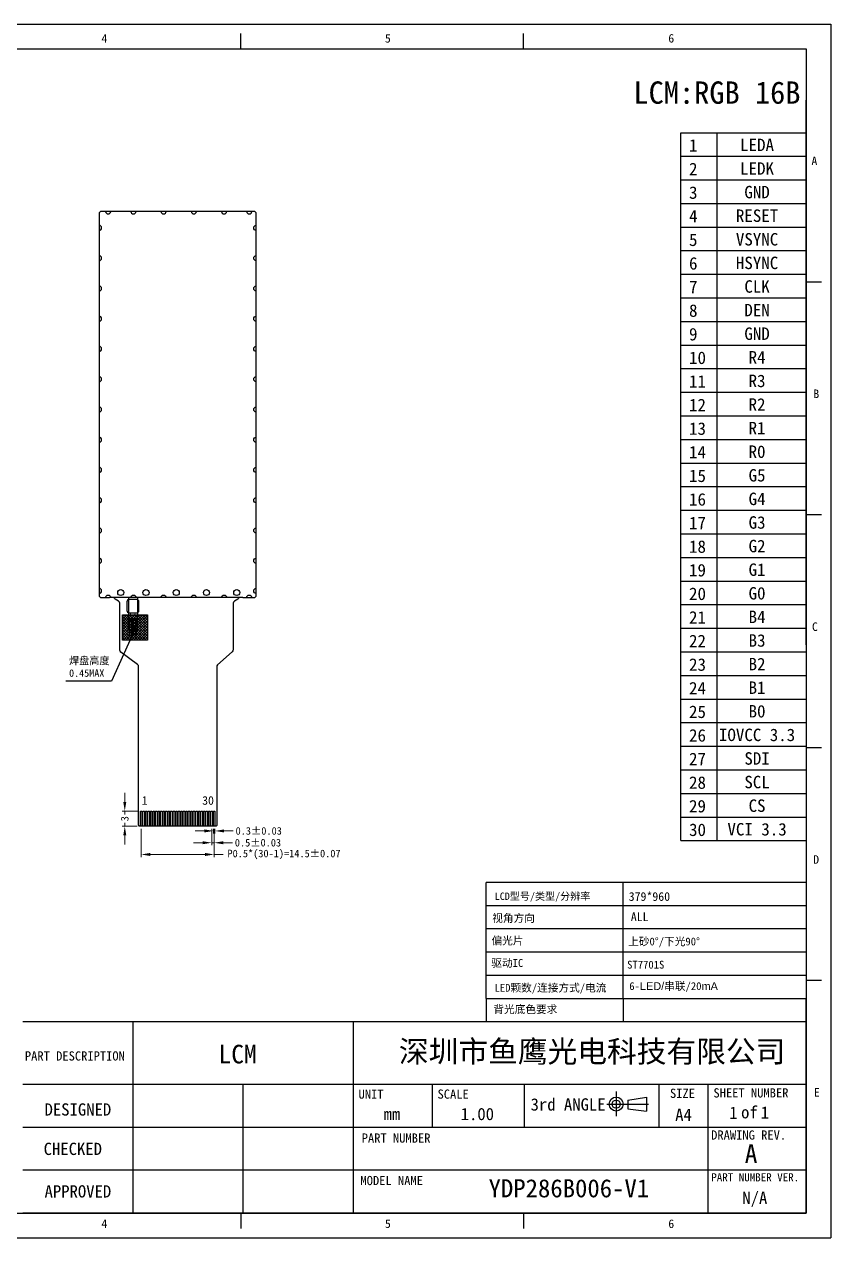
# Model space of a CAD drawing. Header units: inches. Extents: x -257 to 90, y -120 to 121.
# Drawn here: x -70.2 to 89.9, y -119.7 to 120.9 of the extents above; entities that cross this region are included whole.
import ezdxf
from ezdxf.enums import TextEntityAlignment as Align

# ---------------------------------------------------------------- set-up
doc = ezdxf.new("R2010")
doc.units = ezdxf.units.IN
doc.header["$MEASUREMENT"] = 0
for name, color, linetype in [('DIM（标注）', 3, 'Continuous'), ('FPC', 40, 'Continuous'), ('FR', 221, 'Continuous')]:
    doc.layers.add(name, color=color, linetype=linetype)
doc.styles.get("Standard").update_dxf_attribs({"font": ''})
doc.styles.add('宋体', font='', dxfattribs={"height": 3})
doc.styles.add('黑体', font='')
doc.styles.get('Standard').set_extended_font_data('SimSun')
doc.styles.get('宋体').set_extended_font_data('SimSun')
doc.styles.get('黑体').set_extended_font_data('楷体_GB2312')
doc.dimstyles.get("Standard").update_dxf_attribs({"dimtxt": 0.18, "dimasz": 0.18, "dimexe": 0.18, "dimexo": 0.0625, "dimgap": 0.09, "dimtad": 0, "dimtih": 1, "dimtoh": 1, "dimdec": 4, "dimzin": 0, "dimdsep": 46, "dimtxsty": 'Standard', "dimcen": 0.09, "dimadec": 0, "dimazin": 0, "dimtfac": 1, "dimtdec": 4, "dimtofl": 0, "dimtmove": 0, "dimatfit": 3, "dimfxl": 1, "dimtolj": 1, "dimtzin": 0, "dimarcsym": 0})
doc.dimstyles.new('STANDARD$0', dxfattribs={"dimtxt": 1.5, "dimasz": 1.8, "dimexe": 0.5, "dimexo": 0.5, "dimgap": 0.4, "dimtad": 0, "dimzin": 9, "dimdsep": 46, "dimtxsty": '黑体', "dimcen": 1.5, "dimclrd": 3, "dimclre": 3, "dimclrt": 7, "dimadec": 0, "dimazin": 0, "dimtfac": 1, "dimtmove": 0, "dimatfit": 3, "dimfxl": 1, "dimtolj": 1, "dimtzin": 0, "dimlwd": 5, "dimlwe": 5, "dimarcsym": 0})

# ---------------------------------------------------------------- blocks, each defined once
blk = doc.blocks.new('THIRD-PROJ_BL0')
at = {"linetype": 'Continuous'}
blk.add_line((257.13, 38.11), (257.13, 34.11), dxfattribs=at)
at = {"color": 7, "linetype": 'Continuous'}
for p, q in [((255.59, 36.06), (262.41, 36.06)), ((259.04, 36.73), (262.11, 37.22)), ((259.04, 36.73), (259.04, 35.31)), ((262.11, 37.22), (262.11, 34.94)), ((259.04, 35.31), (262.11, 34.94))]:
    blk.add_line(p, q, dxfattribs=at)
for centre, radius in [((257.13, 36.08), 1.14), ((257.13, 36.06), 0.67)]:
    blk.add_circle(centre, radius, dxfattribs=at)
blk = doc.blocks.new('zw$7029')
at = {"color": 6}
for p, q in [((-5.81, 76.1), (-5.81, 0.5)), ((24.89, 76.6), (-5.31, 76.6)), ((25.39, 0.5), (25.39, 76.1)), ((-5.31, 0), (-3.72, 0)), ((22.69, 0), (24.89, 0))]:
    blk.add_line(p, q, dxfattribs=at)
at = {"color": 0, "linetype": 'ByBlock'}
for points in [[(-4.5, 76.6, 1), (-3.5, 76.6)], [(0.5, 76.6, 1), (1.5, 76.6)], [(6.5, 76.6, 1), (7.5, 76.6)], [(12.5, 76.6, 1), (13.5, 76.6)], [(18.5, 76.6, 1), (19.5, 76.6)], [(23.5, 76.6, 1), (24.5, 76.6)], [(-5.81, 72.81, 1), (-5.81, 73.81)], [(25.39, 72.81, -1), (25.39, 73.81)], [(-5.81, 66.81, 1), (-5.81, 67.81)], [(25.39, 66.81, -1), (25.39, 67.81)], [(-5.81, 60.81, 1), (-5.81, 61.81)], [(25.39, 60.81, -1), (25.39, 61.81)], [(-5.81, 54.81, 1), (-5.81, 55.81)], [(25.39, 54.81, -1), (25.39, 55.81)], [(-5.81, 48.81, 1), (-5.81, 49.81)], [(25.39, 48.81, -1), (25.39, 49.81)], [(-5.81, 42.81, 1), (-5.81, 43.81)], [(25.39, 42.81, -1), (25.39, 43.81)], [(-5.81, 36.81, 1), (-5.81, 37.81)], [(25.39, 36.81, -1), (25.39, 37.81)], [(-5.81, 30.81, 1), (-5.81, 31.81)], [(25.39, 30.81, -1), (25.39, 31.81)], [(-5.81, 24.81, 1), (-5.81, 25.81)], [(25.39, 24.81, -1), (25.39, 25.81)], [(-5.81, 18.81, 1), (-5.81, 19.81)], [(25.39, 18.81, -1), (25.39, 19.81)], [(-5.81, 12.81, 1), (-5.81, 13.81)], [(25.39, 12.81, -1), (25.39, 13.81)], [(-5.81, 6.81, 1), (-5.81, 7.81)], [(25.39, 6.81, -1), (25.39, 7.81)], [(-5.81, 0.81, 1), (-5.81, 1.81)], [(-4.5, 0, -1), (-3.5, 0)], [(0.5, 0, -1), (1.5, 0)], [(6.5, 0, -1), (7.5, 0)], [(12.5, 0, -1), (13.5, 0)], [(18.5, 0, -1), (19.5, 0)], [(23.5, 0, -1), (24.5, 0)], [(25.39, 0.81, -1), (25.39, 1.81)]]:
    blk.add_lwpolyline(points, format="xyb", dxfattribs=at)
at = {"color": 6}
for centre, start, end in [((-5.31, 76.1), 90, 180), ((24.89, 76.1), 0, 90), ((-5.31, 0.5), 180, 270), ((24.89, 0.5), 270, 0)]:
    blk.add_arc(centre, 0.5, start, end, dxfattribs=at)
at = {"layer": 'FPC', "color": 30}
blk.add_line((22.69, 0), (-3.72, 0), dxfattribs=at)
at = {"layer": 'FR', "linetype": 'Continuous'}
for centre in [(-1.5, 1), (3.5, 1), (9.5, 1), (15.5, 1), (21.5, 1)]:
    blk.add_circle(centre, 0.6, dxfattribs=at)
blk = doc.blocks.new('*D25')
at = {"color": 3, "lineweight": 5}
for p, q in [((-34.41, -39.04), (-36.21, -39.04)), ((-32.61, -38.61), (-32.61, -39.54)), ((-32.61, -39.04), (-32.31, -39.04)), ((-32.31, -38.61), (-32.31, -39.54)), ((-30.51, -39.04), (-28.71, -39.04))]:
    blk.add_line(p, q, dxfattribs=at)
at = {"color": 3}
for points in [[(-34.41, -38.74), (-34.41, -39.34), (-32.61, -39.04)], [(-30.51, -38.74), (-30.51, -39.34), (-32.31, -39.04)]]:
    blk.add_solid(points, dxfattribs=at)
at = {"layer": 'Defpoints', "color": 0}
for p in [(-32.61, -38.11), (-32.31, -38.11), (-32.31, -39.04)]:
    blk.add_point(p, dxfattribs=at)
at = {"color": 7, "insert": (-23.63, -39.04), "char_height": 1.5, "attachment_point": 5, "style": '黑体'}
blk.add_mtext('\\A1;0.3%%P0.03', dxfattribs=at)
blk = doc.blocks.new('*D26')
at = {"color": 3, "lineweight": 5}
for p, q in [((-32.96, -38.61), (-32.96, -41.88)), ((-32.46, -38.61), (-32.46, -41.88)), ((-34.76, -41.38), (-36.56, -41.38)), ((-32.96, -41.38), (-32.46, -41.38)), ((-30.66, -41.38), (-28.86, -41.38))]:
    blk.add_line(p, q, dxfattribs=at)
at = {"color": 3}
for points in [[(-34.76, -41.08), (-34.76, -41.68), (-32.96, -41.38)], [(-30.66, -41.08), (-30.66, -41.68), (-32.46, -41.38)]]:
    blk.add_solid(points, dxfattribs=at)
at = {"layer": 'Defpoints', "color": 0}
for p in [(-32.96, -38.11), (-32.46, -38.11), (-32.46, -41.38)]:
    blk.add_point(p, dxfattribs=at)
at = {"color": 7, "insert": (-23.78, -41.38), "char_height": 1.5, "attachment_point": 5, "style": '黑体'}
blk.add_mtext('\\A1;0.5%%P0.03', dxfattribs=at)
blk = doc.blocks.new('*D27')
at = {"color": 3, "lineweight": 5}
for p, q in [((-46.96, -38.61), (-46.96, -44.21)), ((-32.46, -38.61), (-32.46, -44.21)), ((-45.16, -43.71), (-34.26, -43.71)), ((-32.46, -43.71), (-30.66, -43.71))]:
    blk.add_line(p, q, dxfattribs=at)
at = {"color": 3}
for points in [[(-45.16, -43.41), (-45.16, -44.01), (-46.96, -43.71)], [(-34.26, -43.41), (-34.26, -44.01), (-32.46, -43.71)]]:
    blk.add_solid(points, dxfattribs=at)
at = {"layer": 'Defpoints', "color": 0}
for p in [(-46.96, -38.11), (-32.46, -38.11), (-32.46, -43.71)]:
    blk.add_point(p, dxfattribs=at)
at = {"color": 7, "insert": (-18.61, -43.71), "char_height": 1.5, "attachment_point": 5, "style": '黑体'}
blk.add_mtext('\\A1;P0.5*(30-1)=14.5%%P0.07', dxfattribs=at)
blk = doc.blocks.new('*D28')
at = {"color": 3, "lineweight": 5}
for p, q in [((-50.21, -33.31), (-50.21, -31.51)), ((-47.61, -35.11), (-50.71, -35.11)), ((-50.21, -35.11), (-50.21, -35.8)), ((-47.76, -38.11), (-50.71, -38.11)), ((-50.21, -38.11), (-50.21, -37.41)), ((-50.21, -39.91), (-50.21, -41.71))]:
    blk.add_line(p, q, dxfattribs=at)
at = {"color": 3}
for points in [[(-50.51, -33.31), (-49.91, -33.31), (-50.21, -35.11)], [(-50.51, -39.91), (-49.91, -39.91), (-50.21, -38.11)]]:
    blk.add_solid(points, dxfattribs=at)
at = {"layer": 'Defpoints', "color": 0}
for p in [(-50.21, -35.11), (-47.11, -35.11), (-47.26, -38.11)]:
    blk.add_point(p, dxfattribs=at)
at = {"color": 7, "insert": (-50.21, -36.61), "char_height": 1.5, "attachment_point": 5, "rotation": 90, "style": '黑体'}
blk.add_mtext('\\A1;3', dxfattribs=at)

msp = doc.modelspace()

# ---------------------------------------------------------------- hatches: boundary and pattern name
h = msp.add_hatch()
h.set_pattern_fill('ANSI37', color=2, scale=3, style=0)
h.set_pattern_definition([(45, (-6.62186, 1.37843), (-0.265165, 0.265165), []), (135, (-6.62186, 1.37843), (-0.265165, -0.265165), [])])
h.paths.add_polyline_path([(-50.675, 3.817), (-50.675, -1.183), (-45.675, -1.183), (-45.675, 3.817)])

# ---------------------------------------------------------------- linework, layer by layer
at = {"color": 7, "linetype": 'Continuous'}
for p, q in [((-256.544, 120.946), (89.869, 120.946)), ((89.869, 120.946), (89.869, -119.72)), ((-256.544, -119.72), (89.869, -119.72))]:
    msp.add_line(p, q, dxfattribs=at)
at = {"linetype": 'Continuous'}
for p, q in [((-27.206, 116.084), (-27.206, 119.123)), ((28.912, 116.084), (28.912, 119.123)), ((-251.682, 116.084), (85.007, 116.084)), ((85.007, 116.084), (85.007, -114.858)), ((85.007, 69.896), (88.046, 69.896)), ((85.007, 23.707), (88.046, 23.707)), ((85.007, -22.481), (88.046, -22.481)), ((85.007, -68.669), (88.046, -68.669)), ((-251.682, -114.858), (85.007, -114.858)), ((-27.206, -114.858), (-27.206, -117.896)), ((28.912, -114.858), (28.912, -117.896))]:
    msp.add_line(p, q, dxfattribs=at)
for p, q in [((85.007, -2.124), (85.007, 105.886)), ((60.141, -40.966), (60.141, 99.447)), ((60.141, 99.447), (85.007, 99.447)), ((67.313, -40.966), (67.313, 99.447)), ((60.141, 94.767), (85.007, 94.767)), ((60.141, 90.087), (85.007, 90.087)), ((60.141, 85.406), (85.007, 85.406)), ((60.141, 80.726), (85.007, 80.726)), ((60.141, 76.045), (85.007, 76.045)), ((60.141, 71.365), (85.007, 71.365)), ((60.141, 66.684), (85.007, 66.684)), ((60.141, 62.004), (85.007, 62.004)), ((60.141, 57.323), (85.007, 57.323)), ((60.141, 52.643), (85.007, 52.643)), ((60.141, 47.963), (85.007, 47.963)), ((60.141, 43.282), (85.007, 43.282)), ((60.141, 38.602), (85.007, 38.602)), ((60.141, 33.921), (85.007, 33.921)), ((60.141, 29.241), (85.007, 29.241)), ((60.141, 24.56), (85.007, 24.56)), ((60.141, 19.88), (85.007, 19.88)), ((60.141, 15.2), (85.007, 15.2)), ((60.141, 10.519), (85.007, 10.519)), ((60.141, 5.839), (85.007, 5.839)), ((60.141, 1.158), (85.007, 1.158)), ((60.141, -3.522), (85.007, -3.522)), ((60.141, -8.203), (85.007, -8.203)), ((60.141, -12.883), (85.007, -12.883)), ((60.141, -17.564), (85.007, -17.564)), ((60.141, -22.244), (85.007, -22.244)), ((60.141, -26.924), (85.007, -26.924)), ((60.141, -31.605), (85.007, -31.605)), ((60.141, -36.285), (85.007, -36.285)), ((60.141, -40.966), (85.007, -40.966))]:
    msp.add_line(p, q)
at = {"color": 4, "linetype": 'Continuous'}
for p, q in [((85.007, -49.29), (21.482, -49.29)), ((21.482, -72.277), (21.482, -49.29)), ((48.674, -72.277), (48.674, -49.29)), ((85.007, -53.887), (21.482, -53.887)), ((85.007, -58.485), (21.482, -58.485)), ((85.007, -63.082), (21.482, -63.082)), ((85.007, -67.679), (21.482, -67.679)), ((85.007, -81.432), (85.007, -72.316)), ((85.007, -76.874), (-70.453, -76.874)), ((-48.575, -114.858), (-48.575, -76.874)), ((-4.817, -114.858), (-4.817, -76.874)), ((85.007, -76.874), (17.247, -76.874)), ((17.247, -76.874), (17.247, -76.874)), ((-4.817, -114.858), (-4.817, -81.432)), ((85.007, -114.858), (85.007, -81.432)), ((-4.817, -89.332), (-70.453, -89.332)), ((-26.696, -114.858), (-26.696, -89.332)), ((85.007, -89.332), (-4.817, -89.332)), ((10.863, -97.841), (10.863, -89.332)), ((29.095, -97.841), (29.095, -89.332)), ((55.835, -97.841), (55.835, -89.332)), ((65.559, -114.858), (65.559, -89.332)), ((-4.817, -97.841), (-70.453, -97.841)), ((85.007, -97.841), (-4.817, -97.841)), ((-4.817, -106.349), (-70.453, -106.349)), ((85.007, -106.349), (-4.817, -106.349)), ((-4.817, -114.858), (-70.453, -114.858)), ((85.007, -114.858), (-4.817, -114.858))]:
    msp.add_line(p, q, dxfattribs=at)
at = {"color": 4}
for p, q in [((21.482, -72.277), (85.007, -72.277)), ((21.482, -72.277), (21.482, -76.874)), ((48.674, -72.277), (48.674, -76.874))]:
    msp.add_line(p, q, dxfattribs=at)
at = {"color": 30}
msp.add_lwpolyline([(-47.903, 6.891), (-49.303, 6.891, 0.4142136), (-49.803, 6.391), (-49.803, 4.691, 0.4142136), (-49.303, 4.191), (-47.903, 4.191, 0.4142136), (-47.403, 4.691), (-47.403, 6.391, 0.4142136)], format="xyb", close=True, dxfattribs=at)
at = {"color": 2}
for points in [[(-50.675, 3.817), (-45.675, 3.817), (-45.675, -1.183), (-50.675, -1.183)], [(-47.109, -35.109), (-46.809, -35.109), (-46.809, -38.109), (-47.109, -38.109)], [(-46.609, -35.109), (-46.309, -35.109), (-46.309, -38.109), (-46.609, -38.109)], [(-46.109, -35.109), (-45.809, -35.109), (-45.809, -38.109), (-46.109, -38.109)], [(-45.609, -35.109), (-45.309, -35.109), (-45.309, -38.109), (-45.609, -38.109)], [(-45.109, -35.109), (-44.809, -35.109), (-44.809, -38.109), (-45.109, -38.109)], [(-44.609, -35.109), (-44.309, -35.109), (-44.309, -38.109), (-44.609, -38.109)], [(-44.109, -35.109), (-43.809, -35.109), (-43.809, -38.109), (-44.109, -38.109)], [(-43.609, -35.109), (-43.309, -35.109), (-43.309, -38.109), (-43.609, -38.109)], [(-43.109, -35.109), (-42.809, -35.109), (-42.809, -38.109), (-43.109, -38.109)], [(-42.609, -35.109), (-42.309, -35.109), (-42.309, -38.109), (-42.609, -38.109)], [(-42.109, -35.109), (-41.809, -35.109), (-41.809, -38.109), (-42.109, -38.109)], [(-41.609, -35.109), (-41.309, -35.109), (-41.309, -38.109), (-41.609, -38.109)], [(-41.109, -35.109), (-40.809, -35.109), (-40.809, -38.109), (-41.109, -38.109)], [(-40.609, -35.109), (-40.309, -35.109), (-40.309, -38.109), (-40.609, -38.109)], [(-40.109, -35.109), (-39.809, -35.109), (-39.809, -38.109), (-40.109, -38.109)], [(-39.609, -35.109), (-39.309, -35.109), (-39.309, -38.109), (-39.609, -38.109)], [(-39.109, -35.109), (-38.809, -35.109), (-38.809, -38.109), (-39.109, -38.109)], [(-38.609, -35.109), (-38.309, -35.109), (-38.309, -38.109), (-38.609, -38.109)], [(-38.109, -35.109), (-37.809, -35.109), (-37.809, -38.109), (-38.109, -38.109)], [(-37.609, -35.109), (-37.309, -35.109), (-37.309, -38.109), (-37.609, -38.109)], [(-37.109, -35.109), (-36.809, -35.109), (-36.809, -38.109), (-37.109, -38.109)], [(-36.609, -35.109), (-36.309, -35.109), (-36.309, -38.109), (-36.609, -38.109)], [(-36.109, -35.109), (-35.809, -35.109), (-35.809, -38.109), (-36.109, -38.109)], [(-35.609, -35.109), (-35.309, -35.109), (-35.309, -38.109), (-35.609, -38.109)], [(-35.109, -35.109), (-34.809, -35.109), (-34.809, -38.109), (-35.109, -38.109)], [(-34.609, -35.109), (-34.309, -35.109), (-34.309, -38.109), (-34.609, -38.109)], [(-34.109, -35.109), (-33.809, -35.109), (-33.809, -38.109), (-34.109, -38.109)], [(-33.609, -35.109), (-33.309, -35.109), (-33.309, -38.109), (-33.609, -38.109)], [(-33.109, -35.109), (-32.809, -35.109), (-32.809, -38.109), (-33.109, -38.109)], [(-32.609, -35.109), (-32.309, -35.109), (-32.309, -38.109), (-32.609, -38.109)]]:
    msp.add_lwpolyline(points, close=True, dxfattribs=at)
at = {"layer": 'FPC', "lineweight": 25}
for p, q in [((-49.503, 7.241), (-49.503, 0.899)), ((-47.703, 7.241), (-47.703, 0.899)), ((-49.203, 1.992), (-49.203, 2.699)), ((-48.803, 2.699), (-49.203, 2.699)), ((-48.803, 1.992), (-48.803, 2.699)), ((-48.403, 1.592), (-48.403, 2.699)), ((-48.003, 2.699), (-48.403, 2.699)), ((-48.003, 1.592), (-48.003, 2.699)), ((-49.203, 1.992), (-49.203, 2.099)), ((-49.203, 0.757), (-49.203, 1.676)), ((-49.203, 0.757), (-49.203, 1.676)), ((-49.203, 0.599), (-49.128, 0.599)), ((-49.128, 0.599), (-49.203, 0.599)), ((-48.328, 0.599), (-48.878, 0.599)), ((-48.328, 0.599), (-48.878, 0.599)), ((-48.803, 1.992), (-48.803, 2.099)), ((-48.803, 0.757), (-48.803, 1.676)), ((-48.803, 0.757), (-48.803, 1.676)), ((-48.403, 1.592), (-48.403, 2.099)), ((-48.403, 0.757), (-48.403, 1.276)), ((-48.403, 0.757), (-48.403, 1.276)), ((-48.003, 0.599), (-48.078, 0.599)), ((-48.078, 0.599), (-48.003, 0.599)), ((-48.003, 1.592), (-48.003, 2.099)), ((-48.003, 0.757), (-48.003, 1.276)), ((-48.003, 0.757), (-48.003, 1.276))]:
    msp.add_line(p, q, dxfattribs=at)
at = {"layer": 'FPC', "color": 30}
msp.add_lwpolyline([(-27.578, 7.241, -0.1958463), (-27.803, 6.938), (-28.462, 6.537, 0.2619064), (-28.702, 6.11), (-28.702, -3.141, -0.2146201), (-28.871, -3.515), (-31.791, -6.103, 0.2146201), (-31.959, -6.477), (-31.959, -37.909, -0.4142136), (-32.159, -38.109), (-47.259, -38.109, -0.4142136), (-47.459, -37.909), (-47.459, -6.427, 0.2397143), (-47.665, -6.023), (-50.998, -3.594, -0.2397143), (-51.204, -3.19), (-51.204, 6.11, 0.2619064), (-51.444, 6.537), (-52.104, 6.938, -0.1958463), (-52.328, 7.241)], format="xyb", dxfattribs=at)
at = {"layer": 'FPC', "lineweight": 25}
for points in [[(-49.203, 3.099), (-48.803, 3.099), (-48.803, -0.401), (-49.203, -0.401)], [(-48.403, 3.099), (-48.003, 3.099), (-48.003, -0.401), (-48.403, -0.401)]]:
    msp.add_lwpolyline(points, close=True, dxfattribs=at)
for points in [[(-49.203, 1.676, -0.3476767), (-49.203, 1.992, 0.3476767)], [(-49.258, 0.606, -0.1611467), (-49.203, 0.757, 0.1611467)], [(-49.258, 0.606, -0.1611467), (-49.203, 0.757, 0.1611467)], [(-49.128, 0.599, -1), (-48.878, 0.599, 1)], [(-49.128, 0.599, -1), (-48.878, 0.599, 1)], [(-48.803, 1.992, -0.3476767), (-48.803, 1.676, 0.3476767)], [(-48.803, 0.757, -0.1688804), (-48.748, 0.599, 0.1688804)], [(-48.803, 0.757, -0.1688804), (-48.748, 0.599, 0.1688804)], [(-48.403, 1.276, -0.3476767), (-48.403, 1.592, 0.3476767)], [(-48.458, 0.599, -0.1688804), (-48.403, 0.757, 0.1688804)], [(-48.458, 0.599, -0.1688804), (-48.403, 0.757, 0.1688804)], [(-48.328, 0.599, -1), (-48.078, 0.599, 1)], [(-48.328, 0.599, -1), (-48.078, 0.599, 1)], [(-48.003, 1.592, -0.3476767), (-48.003, 1.276, 0.3476767)], [(-48.003, 0.757, -0.1611467), (-47.948, 0.606, 0.1611467)], [(-48.003, 0.757, -0.1611467), (-47.948, 0.606, 0.1611467)]]:
    msp.add_lwpolyline(points, format="xyb", close=True, dxfattribs=at)
for centre in [(-49.003, 1.834), (-48.203, 1.434)]:
    msp.add_circle(centre, 0.125, dxfattribs=at)
for centre, start, end in [((-49.203, 0.899), 180, 270), ((-49.203, 0.899), 180, 270), ((-48.003, 0.899), 270, 360), ((-48.003, 0.899), 270, 360)]:
    msp.add_arc(centre, 0.3, start, end, dxfattribs=at)

# ---------------------------------------------------------------- block references
at = {"color": 30}
msp.add_blockref('zw$7029', (-49.503, 7.241), dxfattribs=at)
at = {"color": 4, "linetype": 'Continuous', "xscale": 1.215483325056357, "yscale": 1.215483325056357, "zscale": 1.215483325056357}
msp.add_blockref('THIRD-PROJ_BL0', (-265.246, -137.063), dxfattribs=at)

# ---------------------------------------------------------------- texts
at = {"color": 4, "linetype": 'Continuous', "style": '宋体'}
for s, height, p in [('4', 1.702, (-54.836, 117.285)), ('5', 1.702, (1.415, 117.305)), ('6', 1.702, (57.645, 117.315)), ('A', 1.702, (86.042, 93.014)), ('B', 1.702, (86.425, 46.811)), ('C', 1.702, (86.15, 0.615)), ('1', 1.702, (-46.847, -33.846)), ('30', 1.7017, (-34.84, -33.846)), ('D', 1.702, (86.395, -45.559)), ('PART DESCRIPTION', 1.82322, (-70.035, -84.576)), ('UNIT', 1.8232, (-3.83, -92.145)), ('SCALE', 1.8232, (11.849, -92.145)), ('SIZE', 1.8232, (57.965, -91.988)), ('SHEET NUMBER', 1.82322, (66.595, -91.899)), ('E', 1.702, (86.528, -91.754)), ('3rd ANGLE', 2.431, (30.31, -94.498)), ('DRAWING REV.', 1.82322, (66.136, -100.258)), ('PART NUMBER', 1.82322, (-3.196, -100.86)), ('MODEL NAME', 1.8232, (-3.447, -109.289)), ('PART NUMBER VER.', 1.60277, (66.168, -108.534)), ('4', 1.702, (-54.836, -117.761)), ('5', 1.702, (1.415, -117.78)), ('6', 1.702, (57.645, -117.79))]:
    msp.add_text(s, height=height, dxfattribs=at).set_placement(p)
at = {"color": 1, "linetype": 'Continuous', "style": '宋体'}
for s, height, p in [('LCM:RGB 16B ', 4.43044, (68.799, 105.18)), ('LCM ', 3.692, (-26.569, -85.143)), ('A', 3.692, (74.063, -104.893))]:
    msp.add_text(s, height=height, dxfattribs=at).set_placement(p, align=Align.CENTER)
at = {"style": '黑体'}
for s, p in [('1', (61.751, 95.69)), ('2', (61.751, 91.01)), ('3', (61.751, 86.329)), ('4', (61.751, 81.649)), ('5', (61.751, 76.968)), ('6', (61.751, 72.288)), ('7', (61.751, 67.608)), ('8', (61.751, 62.927)), ('9', (61.751, 58.247)), ('10', (61.751, 53.566)), ('11', (61.751, 48.886)), ('12', (61.751, 44.205)), ('13', (61.751, 39.525)), ('14', (61.751, 34.844)), ('15', (61.751, 30.164)), ('16', (61.751, 25.484)), ('17', (61.751, 20.803)), ('18', (61.751, 16.123)), ('19', (61.751, 11.442)), ('20', (61.751, 6.762)), ('21', (61.751, 2.081)), ('22', (61.751, -2.599)), ('23', (61.751, -7.279)), ('24', (61.751, -11.96)), ('25', (61.751, -16.64)), ('26', (61.751, -21.321)), ('27', (61.751, -26.001)), ('28', (61.751, -30.682)), ('29', (61.751, -35.362)), ('30', (61.751, -40.043))]:
    msp.add_text(s, height=2.47, dxfattribs=at).set_placement(p)
for s, p in [('LEDA', (75.25, 97.024)), ('LEDK', (75.25, 92.344)), ('GND', (75.25, 87.664)), ('RESET', (75.25, 82.983)), ('VSYNC', (75.25, 78.303)), ('HSYNC', (75.25, 73.622)), ('CLK', (75.25, 68.942)), ('DEN', (75.25, 64.261)), ('GND', (75.25, 59.581)), ('R4', (75.25, 54.9)), ('R3', (75.25, 50.22)), ('R2', (75.25, 45.54)), ('R1', (75.25, 40.859)), ('R0', (75.25, 36.179)), ('G5', (75.25, 31.498)), ('G4', (75.25, 26.818)), ('G3', (75.25, 22.137)), ('G2', (75.25, 17.457)), ('G1', (75.25, 12.777)), ('G0', (75.25, 8.096)), ('B4', (75.25, 3.416)), ('B3', (75.25, -1.265)), ('B2', (75.25, -5.945)), ('B1', (75.25, -10.626)), ('B0', (75.25, -15.306)), ('SDI', (75.25, -24.667)), ('SCL', (75.25, -29.347)), ('CS', (75.25, -34.028))]:
    msp.add_text(s, height=2.47, dxfattribs=at).set_placement(p, align=Align.MIDDLE_CENTER)
at = {"color": 1, "style": '黑体'}
for s, p in [('IOVCC 3.3', (75.25, -19.987)), ('VCI 3.3', (75.25, -38.708))]:
    msp.add_text(s, height=2.47, dxfattribs=at).set_placement(p, align=Align.MIDDLE_CENTER)
at = {"color": 0, "linetype": 'Continuous', "style": '宋体'}
for s, height, rotation, p in [('LCD型号/类型/分辨率', 1.46537, 359.99988, (32.689, -52.723)), ('视角方向', 1.5507, 359.99988, (26.927, -57.112)), ('偏光片', 1.5507, 0.00012, (25.732, -61.588)), ('驱动IC', 1.5507, 0.00012, (25.689, -66.003)), ('LED颗数/连接方式/电流', 1.55066, 0.00012, (34.259, -70.929)), ('背光底色要求', 1.5507, 0.00012, (29.272, -75.198))]:
    msp.add_text(s, height=height, rotation=rotation, dxfattribs=at).set_placement(p, align=Align.CENTER)
at = {"color": 4, "linetype": 'Continuous', "style": '宋体'}
for s, p in [('DESIGNED', (-59.514, -95.499)), ('1', (70.558, -96.144)), ('of', (73.733, -96.049)), ('1', (76.802, -96.098)), ('mm', (2.794, -96.399)), ('1.00', (19.75, -96.399)), ('A4', (60.657, -96.546)), ('CHECKED', (-60.52, -103.311)), ('APPROVED', (-59.514, -111.741)), ('N/A', (74.803, -113.046))]:
    msp.add_text(s, height=2.431, dxfattribs=at).set_placement(p, align=Align.CENTER)
at = {"color": 1, "attachment_point": 1, "style": '宋体'}
for s, insert, char_height, width in [('ALL', (50.2, -55.2), 1.724, 53.98661), ('6-{\\fArial|b0|i0|c0|p32;LED/}串联/20{\\fArial|b0|i0|c0|p32;mA}', (49.894, -69.041), 1.55159, 19.76021)]:
    msp.add_mtext(s, dxfattribs=dict(at, insert=insert, char_height=char_height, width=width))
at = {"color": 2, "attachment_point": 1}
for s, insert, char_height, width, style in [('{\\C4;深圳市鱼鹰光电科技}{\\fSimSun|b1|i0|c134|p2;\\C4;有限公司}', (4.189, -80.615), 4.32432, 85.06509, '黑体'), ('\\pxi2.831729,l0;{\\C1;YDP286B006-V1}', (11.766, -108.11), 3.6036, 46.73736, '宋体')]:
    msp.add_mtext(s, dxfattribs=dict(at, insert=insert, char_height=char_height, width=width, style=style))
at = {"color": 1, "style": '宋体'}
for tag, p, height in [('379*960', (49.782, -52.908), 1.724), ('上砂0°/下光90°', (49.671, -61.742), 1.552), ('ST7701S', (49.461, -66.343), 1.552)]:
    msp.add_attdef(tag, p, '', height=height, dxfattribs=at)
at = {"layer": 'DIM（标注）', "color": 3, "linetype": 'ByBlock', "insert": (-61.263, -4.546), "char_height": 1.47, "width": 13.12159, "attachment_point": 1, "style": '宋体'}
msp.add_mtext('焊盘高度\\P0.45MAX', dxfattribs=at)
at = {"layer": 'FPC', "color": 0, "lineweight": 25, "char_height": 0.438, "attachment_point": 9, "style": '宋体'}
for s, insert, width in [('K', (-48.868, 3.781), 0.57432), ('K', (-48.868, 3.781), 0.57432), ('A', (-48.036, 3.792), 0.52002), ('A', (-48.036, 3.792), 0.52002)]:
    msp.add_mtext(s, dxfattribs=dict(at, insert=insert, width=width))

# ---------------------------------------------------------------- dimensions: what is measured, and where the dimension line sits
at = {"color": 2}
dim = msp.add_linear_dim(base=(-50.211, -35.109), p1=(-47.259, -38.109), p2=(-47.109, -35.109), angle=90, dimstyle='STANDARD$0', dxfattribs=at)
dim.commit()
dim.dimension.update_dxf_attribs({"geometry": '*D28', "text_midpoint": (-50.211, -36.609)})
for base, p1, p2, text, picture, middle in [((-32.459, -43.705), (-46.959, -38.109), (-32.459, -38.109), 'P0.5*(30-1)=<>%%P0.07', '*D27', (-18.613, -43.705)), ((-32.459, -41.38), (-32.959, -38.109), (-32.459, -38.109), '<>%%P0.03', '*D26', (-23.776, -41.38)), ((-32.309, -39.042), (-32.609, -38.109), (-32.309, -38.109), '<>%%P0.03', '*D25', (-23.626, -39.042))]:
    dim = msp.add_linear_dim(base=base, p1=p1, p2=p2, text=text, dimstyle='STANDARD$0', override={"dimtxsty": '黑体'}, dxfattribs=at)
    dim.commit()
    dim.dimension.update_dxf_attribs({"geometry": picture, "text_midpoint": middle})

# ---------------------------------------------------------------- leaders
at = {"layer": 'DIM（标注）'}
msp.add_leader([(-47.959, 1.509), (-52.819, -9.306), (-61.888, -9.306)], dimstyle='Standard', dxfattribs=at)

doc.saveas('drawing.dxf')
